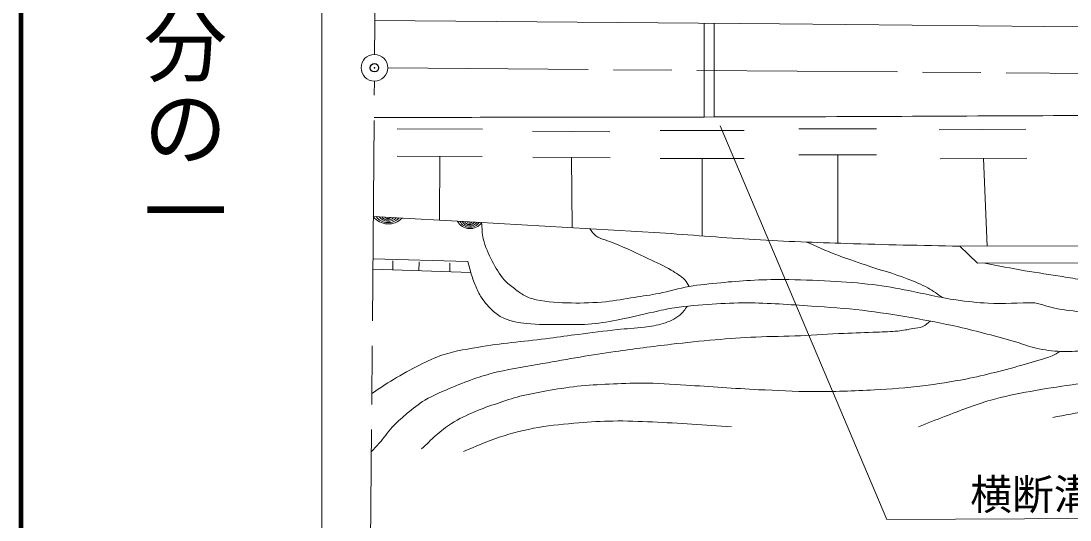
# Model space of a CAD drawing. Units: millimetres, scale not verified. Extents: x 40000 to 680000, y 20000 to 380000.
# Drawn here: x 40000 to 102782, y 245011 to 274870 of the extents above; entities that cross this region are included whole.
import ezdxf
from ezdxf.enums import TextEntityAlignment as Align

# ---------------------------------------------------------------- set-up
doc = ezdxf.new("R2010")
doc.units = ezdxf.units.MM
doc.header["$LTSCALE"] = 1000
doc.header["$PDMODE"] = 32
doc.header["$PDSIZE"] = 500
doc.linetypes.add('CHAIN', pattern=[18.5, 12, -1.5, 3.5, -1.5])
for name, color, linetype, lineweight in [('M-BGD', 7, 'Continuous', 13), ('M-BMK', 2, 'CHAIN', 13), ('M-BMK-SRVR', 3, 'Continuous', 13), ('M-STR-HTXT', 7, 'Continuous', 13), ('M-TTL', 2, 'Continuous', 140), ('M-TTL-BAND', 7, 'Continuous', 13)]:
    doc.layers.add(name, color=color, linetype=linetype, lineweight=lineweight)
doc.layers.add('M-OTRS', color=6, linetype='Continuous')
doc.styles.add('@ＭＳ ゴシック', font='')
doc.styles.add('ＭＳ ゴシック', font='')
doc.styles.get('@ＭＳ ゴシック').set_extended_font_data('@MS Gothic')
doc.styles.get('ＭＳ ゴシック').set_extended_font_data('MS Gothic')

msp = doc.modelspace()

# ---------------------------------------------------------------- linework, layer by layer
at = {"layer": 'M-BGD'}
for p, q in [((80881, 269124), (80888, 274736)), ((81481, 269125), (81488, 274731)), ((62516, 268422), (67611, 268405)), ((70619, 268268), (75250, 268233)), ((78254, 268309), (83281, 268326)), ((86559, 268413), (91207, 268413)), ((94948, 268358), (100129, 268392)), ((86558, 266864), (91207, 266864)), ((88882, 266864), (88881, 261574)), ((62509, 266782), (67605, 266765)), ((65057, 266773), (65042, 262947)), ((70631, 266724), (75262, 266690)), ((72947, 266707), (72979, 262501)), ((78254, 266633), (83280, 266651)), ((80767, 266642), (80764, 262010)), ((95016, 266632), (100198, 266666)), ((97607, 266649), (97816, 261394)), ((61080, 263173), (67569, 262803)), ((62258, 259981), (62264, 260512)), ((63811, 259925), (63828, 260450)), ((65658, 259858), (65670, 260376))]:
    msp.add_line(p, q, dxfattribs=at)
for points in [[(61177, 274902), (85401, 274698), (105235, 274505), (110632, 274620), (116608, 275081), (122615, 275875), (127485, 276773), (131102, 277619), (136636, 279144), (141213, 280733), (145813, 282527), (148896, 283940), (152791, 285914), (156076, 287774), (160592, 290602), (187495, 308504)], [(96179, 261389), (113088, 261440), (116359, 261574), (119898, 261899), (123475, 262397), (128429, 263257), (133141, 264392), (136233, 265221), (139772, 266292), (143273, 267478), (146008, 268511), (148437, 269544), (152416, 271419), (154791, 272707)], [(96179, 261389), (97252, 260375), (103986, 260394), (114277, 260470), (122406, 261006), (127418, 261771), (131760, 262747), (136006, 263799), (141630, 265597), (147273, 267739), (152514, 270015), (154924, 271185)], [(61060, 260645), (66746, 260484), (66916, 259812), (61055, 260025)]]:
    msp.add_lwpolyline(points, dxfattribs=at)
for centre, radius, start, end in [((61985, 263857), 1134, 217.0809, 316.39946), ((61977, 263710), 907, 217.0809, 316.39946), ((61969, 263563), 680, 217.0809, 316.39946), ((61960, 263417), 454, 217.0809, 316.39946), ((61952, 263270), 227, 217.0809, 316.39946), ((66873, 263299), 855, 208.89138, 324.58898), ((66867, 263208), 684, 208.89138, 324.58898), ((66862, 263117), 513, 208.89138, 324.58898), ((66857, 263026), 342, 208.89138, 324.58898), ((66852, 262935), 171, 208.89138, 324.58898)]:
    msp.add_arc(centre, radius, start, end, dxfattribs=at)
for points, knots in [([(61129, 269098), (66337, 269105), (71546, 269109), (76754, 269118), (79910, 269123), (83066, 269127), (86222, 269137), (93145, 269158), (100069, 269208), (106992, 269223), (108452, 269226), (109913, 269188), (111372, 269223), (112317, 269245), (113261, 269294), (114203, 269357), (115710, 269456), (117215, 269587), (118717, 269739), (119912, 269860), (121106, 269993), (122294, 270160), (123971, 270396), (125646, 270651), (127306, 270983), (129240, 271369), (131155, 271844), (133064, 272341), (135155, 272885), (137247, 273440), (139299, 274120), (141285, 274777), (143229, 275554), (145167, 276338), (146912, 277045), (148643, 277786), (150351, 278576), (151933, 279309), (153476, 280124), (155039, 280898)], [0, 0, 0, 0, 1, 1, 1, 2, 2, 2, 3, 3, 3, 4, 4, 4, 5, 5, 5, 6, 6, 6, 7, 7, 7, 8, 8, 8, 9, 9, 9, 10, 10, 10, 11, 11, 11, 12, 12, 12, 13, 13, 13, 13]), ([(67569, 262803), (71240, 262592), (74912, 262406), (78581, 262169), (80361, 262054), (82137, 261887), (83918, 261786), (85746, 261682), (87577, 261617), (89407, 261557), (91664, 261482), (93922, 261445), (96179, 261389)], [0, 0, 0, 0, 1, 1, 1, 2, 2, 2, 3, 3, 3, 4, 4, 4, 4]), ([(67569, 262803), (67601, 262479), (67586, 262147), (67664, 261832), (67779, 261368), (67984, 260929), (68204, 260505), (68409, 260109), (68634, 259716), (68927, 259379), (69101, 259179), (69321, 259023), (69530, 258860), (69722, 258712), (69911, 258556), (70125, 258444), (70345, 258329), (70581, 258243), (70823, 258189), (71514, 258034), (72231, 258017), (72939, 257999), (73625, 257981), (74313, 258012), (74997, 258075), (75570, 258129), (76137, 258241), (76706, 258330), (77199, 258408), (77694, 258477), (78185, 258573), (78788, 258690), (79377, 258876), (79983, 258981), (80611, 259090), (81248, 259147), (81883, 259210), (82477, 259269), (83072, 259319), (83668, 259351), (84309, 259384), (84952, 259405), (85594, 259402), (86542, 259397), (87491, 259354), (88438, 259300), (89289, 259250), (90141, 259200), (90988, 259096), (91706, 259007), (92419, 258873), (93130, 258738), (93596, 258651), (94056, 258537), (94520, 258445), (95000, 258350), (95478, 258246), (95961, 258177), (96596, 258087), (97234, 258015), (97874, 257986), (98808, 257944), (99744, 258003), (100680, 258012)], [0, 0, 0, 0, 1, 1, 1, 2, 2, 2, 3, 3, 3, 4, 4, 4, 5, 5, 5, 6, 6, 6, 7, 7, 7, 8, 8, 8, 9, 9, 9, 10, 10, 10, 11, 11, 11, 12, 12, 12, 13, 13, 13, 14, 14, 14, 15, 15, 15, 16, 16, 16, 17, 17, 17, 18, 18, 18, 19, 19, 19, 20, 20, 20, 21, 21, 21, 21]), ([(74040, 262441), (74161, 262302), (74253, 262131), (74403, 262024), (74734, 261788), (75159, 261725), (75532, 261565), (76213, 261272), (76890, 260968), (77559, 260647), (78017, 260427), (78484, 260222), (78917, 259958), (79206, 259783), (79509, 259612), (79740, 259365), (79843, 259255), (79901, 259109), (79981, 258980)], [0, 0, 0, 0, 1, 1, 1, 2, 2, 2, 3, 3, 3, 4, 4, 4, 5, 5, 5, 6, 6, 6, 6]), ([(95153, 258318), (94863, 258510), (94587, 258727), (94282, 258894), (93885, 259112), (93463, 259283), (93041, 259447), (92223, 259763), (91372, 259989), (90542, 260271), (89950, 260473), (89356, 260666), (88773, 260892), (88179, 261123), (87600, 261392), (87013, 261642)], [0, 0, 0, 0, 1, 1, 1, 2, 2, 2, 3, 3, 3, 4, 4, 4, 5, 5, 5, 5]), ([(106594, 257732), (106466, 257865), (106349, 258010), (106210, 258133), (106026, 258297), (105829, 258448), (105621, 258581), (105409, 258716), (105185, 258837), (104952, 258932), (104497, 259118), (104019, 259243), (103541, 259357), (103145, 259452), (102741, 259505), (102339, 259573), (101587, 259699), (100830, 259800), (100078, 259930), (99279, 260067), (98484, 260227), (97686, 260376)], [0, 0, 0, 0, 1, 1, 1, 2, 2, 2, 3, 3, 3, 4, 4, 4, 5, 5, 5, 6, 6, 6, 7, 7, 7, 7]), ([(66916, 259812), (67008, 259554), (67083, 259289), (67193, 259037), (67300, 258791), (67412, 258545), (67562, 258323), (67767, 258021), (68002, 257734), (68277, 257494), (68475, 257320), (68696, 257163), (68940, 257060), (69353, 256886), (69808, 256822), (70253, 256767), (70950, 256682), (71656, 256720), (72357, 256716), (72961, 256713), (73567, 256689), (74168, 256741), (74730, 256790), (75285, 256904), (75839, 257009), (76514, 257138), (77181, 257312), (77853, 257456), (78269, 257544), (78683, 257648), (79103, 257711), (79855, 257823), (80615, 257877), (81373, 257927), (82061, 257973), (82750, 258008), (83439, 258004), (84728, 257996), (86016, 257898), (87303, 257813), (88320, 257745), (89338, 257675), (90351, 257558), (91324, 257444), (92292, 257291), (93258, 257124), (94214, 256959), (95169, 256780), (96115, 256563), (97258, 256301), (98391, 255992), (99519, 255670), (99934, 255552), (100335, 255379), (100756, 255288), (101242, 255182), (101739, 255116), (102236, 255096), (102678, 255079), (103124, 255098), (103562, 255160), (104211, 255253), (104845, 255436), (105475, 255619), (106027, 255780), (106581, 255946), (107107, 256180), (107755, 256469), (108348, 256869), (108969, 257213)], [0, 0, 0, 0, 1, 1, 1, 2, 2, 2, 3, 3, 3, 4, 4, 4, 5, 5, 5, 6, 6, 6, 7, 7, 7, 8, 8, 8, 9, 9, 9, 10, 10, 10, 11, 11, 11, 12, 12, 12, 13, 13, 13, 14, 14, 14, 15, 15, 15, 16, 16, 16, 17, 17, 17, 18, 18, 18, 19, 19, 19, 20, 20, 20, 21, 21, 21, 22, 22, 22, 23, 23, 23, 23]), ([(100680, 258012), (101103, 257899), (101519, 257761), (101948, 257674), (102485, 257565), (103031, 257512), (103574, 257444), (103988, 257393), (104401, 257323), (104818, 257310), (105098, 257302), (105383, 257297), (105659, 257348), (105877, 257389), (106091, 257462), (106291, 257559), (106572, 257696), (106825, 257887), (107075, 258075), (107472, 258374), (107830, 258721), (108207, 259044)], [0, 0, 0, 0, 1, 1, 1, 2, 2, 2, 3, 3, 3, 4, 4, 4, 5, 5, 5, 6, 6, 6, 7, 7, 7, 7]), ([(60993, 252580), (61426, 252860), (61848, 253157), (62290, 253421), (62802, 253727), (63324, 254019), (63859, 254282), (64315, 254506), (64771, 254739), (65255, 254894), (66018, 255139), (66817, 255259), (67608, 255391), (68945, 255615), (70300, 255715), (71644, 255889), (72212, 255962), (72778, 256045), (73346, 256118), (74130, 256219), (74914, 256320), (75699, 256405), (76234, 256463), (76773, 256483), (77306, 256558), (77685, 256612), (78072, 256647), (78434, 256769), (78786, 256886), (79138, 257035), (79429, 257264), (79616, 257411), (79736, 257627), (79889, 257809)], [0, 0, 0, 0, 1, 1, 1, 2, 2, 2, 3, 3, 3, 4, 4, 4, 5, 5, 5, 6, 6, 6, 7, 7, 7, 8, 8, 8, 9, 9, 9, 10, 10, 10, 11, 11, 11, 11]), ([(60965, 249087), (61159, 249304), (61358, 249516), (61548, 249737), (61809, 250042), (62036, 250377), (62313, 250668), (62562, 250929), (62837, 251165), (63116, 251395), (63456, 251675), (63797, 251960), (64175, 252186), (64702, 252501), (65280, 252724), (65845, 252963), (66315, 253163), (66790, 253350), (67273, 253512), (67684, 253649), (68101, 253770), (68523, 253869), (69415, 254078), (70325, 254204), (71227, 254366), (71974, 254501), (72722, 254636), (73471, 254761), (74167, 254878), (74864, 254993), (75562, 255093), (76682, 255254), (77805, 255397), (78929, 255527), (79799, 255627), (80670, 255720), (81543, 255794), (82354, 255864), (83166, 255921), (83979, 255960), (84867, 256003), (85756, 256000), (86644, 256037), (87512, 256073), (88378, 256137), (89245, 256177), (89904, 256207), (90563, 256224), (91222, 256253), (91643, 256272), (92065, 256273), (92484, 256317), (92784, 256349), (93081, 256406), (93377, 256462), (93576, 256499), (93787, 256506), (93972, 256589), (94140, 256664), (94268, 256806), (94416, 256915)], [0, 0, 0, 0, 1, 1, 1, 2, 2, 2, 3, 3, 3, 4, 4, 4, 5, 5, 5, 6, 6, 6, 7, 7, 7, 8, 8, 8, 9, 9, 9, 10, 10, 10, 11, 11, 11, 12, 12, 12, 13, 13, 13, 14, 14, 14, 15, 15, 15, 16, 16, 16, 17, 17, 17, 18, 18, 18, 19, 19, 19, 20, 20, 20, 20]), ([(63977, 249268), (64266, 249538), (64543, 249822), (64844, 250078), (65141, 250330), (65439, 250584), (65768, 250792), (66204, 251068), (66676, 251286), (67149, 251491), (67592, 251684), (68052, 251835), (68509, 251990), (68957, 252142), (69406, 252298), (69864, 252415), (70385, 252549), (70916, 252639), (71445, 252733), (72059, 252841), (72673, 252948), (73293, 253016), (73927, 253085), (74566, 253109), (75203, 253141), (75865, 253173), (76528, 253211), (77191, 253206), (78059, 253199), (78925, 253126), (79792, 253078), (81242, 252998), (82690, 252881), (84141, 252810), (85216, 252758), (86291, 252700), (87367, 252696), (88604, 252691), (89842, 252729), (91078, 252798), (92045, 252851), (93011, 252924), (93973, 253040), (94836, 253144), (95695, 253283), (96549, 253448), (97131, 253560), (97708, 253700), (98283, 253843), (98898, 253997), (99510, 254163), (100119, 254341), (100654, 254496), (101201, 254620), (101713, 254838), (101879, 254909), (102028, 255012), (102186, 255099)], [0, 0, 0, 0, 1, 1, 1, 2, 2, 2, 3, 3, 3, 4, 4, 4, 5, 5, 5, 6, 6, 6, 7, 7, 7, 8, 8, 8, 9, 9, 9, 10, 10, 10, 11, 11, 11, 12, 12, 12, 13, 13, 13, 14, 14, 14, 15, 15, 15, 16, 16, 16, 17, 17, 17, 18, 18, 18, 19, 19, 19, 19]), ([(93719, 250592), (94237, 250796), (94753, 251009), (95275, 251204), (96191, 251547), (97101, 251917), (98042, 252186), (98820, 252409), (99618, 252558), (100414, 252709), (101243, 252866), (102078, 252988), (102913, 253104), (104120, 253272), (105331, 253403), (106541, 253538), (107904, 253689), (109272, 253797), (110635, 253959), (111483, 254059), (112327, 254188), (113174, 254299), (113681, 254365), (114201, 254367), (114696, 254494), (114981, 254567), (115243, 254709), (115517, 254816)], [0, 0, 0, 0, 1, 1, 1, 2, 2, 2, 3, 3, 3, 4, 4, 4, 5, 5, 5, 6, 6, 6, 7, 7, 7, 8, 8, 8, 9, 9, 9, 9]), ([(101746, 251153), (102469, 251276), (103186, 251439), (103914, 251523), (104947, 251642), (105987, 251675), (107026, 251714), (107935, 251748), (108845, 251728), (109755, 251752), (110499, 251772), (111243, 251796), (111986, 251842), (112706, 251886), (113425, 251944), (114142, 252020), (114832, 252093), (115522, 252178), (116207, 252288), (116857, 252392), (117506, 252504), (118146, 252658), (118486, 252740), (118821, 252841), (119153, 252951), (119463, 253054), (119793, 253124), (120071, 253295), (120242, 253401), (120394, 253543), (120513, 253703), (120602, 253822), (120644, 253970), (120709, 254103)], [0, 0, 0, 0, 1, 1, 1, 2, 2, 2, 3, 3, 3, 4, 4, 4, 5, 5, 5, 6, 6, 6, 7, 7, 7, 8, 8, 8, 9, 9, 9, 10, 10, 10, 11, 11, 11, 11]), ([(66492, 249112), (67202, 249397), (67894, 249730), (68622, 249966), (69389, 250215), (70175, 250410), (70968, 250553), (71764, 250696), (72573, 250753), (73379, 250821), (74062, 250878), (74746, 250925), (75432, 250935), (76220, 250947), (77008, 250910), (77795, 250876), (79369, 250808), (80941, 250683), (82513, 250587)], [0, 0, 0, 0, 1, 1, 1, 2, 2, 2, 3, 3, 3, 4, 4, 4, 5, 5, 5, 6, 6, 6, 6])]:
    msp.add_open_spline(points, degree=3, knots=knots, dxfattribs=at)
at = {"layer": 'M-BMK'}
for p, q in [((61160, 272871), (61410, 303242)), ((61954, 272065), (105266, 271719)), ((60877, 238424), (61147, 271271))]:
    msp.add_line(p, q, dxfattribs=at)
at = {"layer": 'M-BMK-SRVR'}
msp.add_circle((61154, 272071), 800, dxfattribs=at)
at = {"layer": 'M-OTRS'}
msp.add_point((61154, 272071), dxfattribs=at)
at = {"layer": 'M-STR-HTXT'}
for p, q in [((81842, 268606), (91813, 245049)), ((91813, 245049), (109313, 245115))]:
    msp.add_line(p, q, dxfattribs=at)
at = {"layer": 'M-TTL'}
msp.add_line((40000, 380000), (40000, 20000), dxfattribs=at)
at = {"layer": 'M-TTL-BAND'}
msp.add_line((58000, 370000), (58000, 20000), dxfattribs=at)

# ---------------------------------------------------------------- texts
at = {"layer": 'M-STR-HTXT', "style": 'ＭＳ ゴシック'}
msp.add_text('横断溝', height=1833, rotation=0.216, dxfattribs=at).set_placement((100563, 245082), align=Align.BOTTOM_CENTER)
at = {"layer": 'M-TTL-BAND', "style": '@ＭＳ ゴシック'}
msp.add_text('縮尺千分の一', height=3666, rotation=270, dxfattribs=at).set_placement((49777, 261030), align=Align.MIDDLE_RIGHT)

doc.saveas('drawing.dxf')
